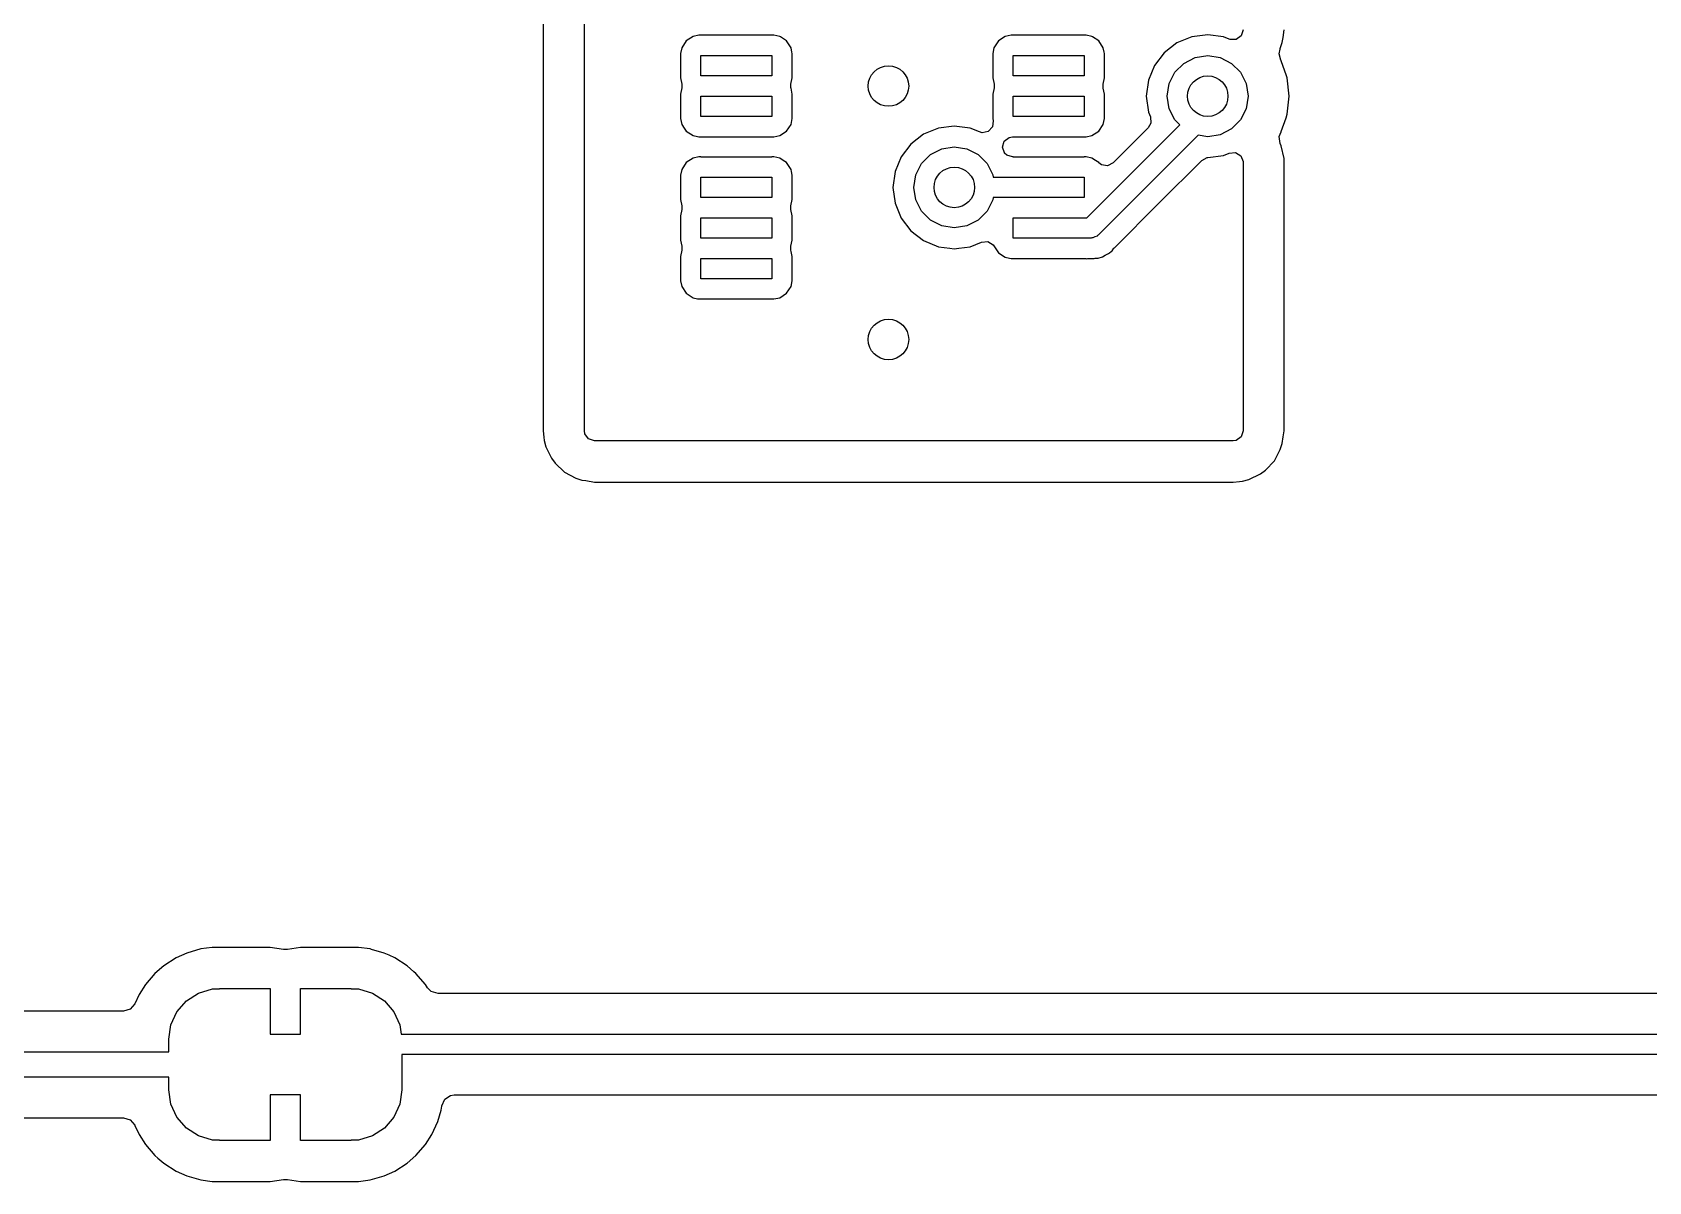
# Model space of a CAD drawing. Extents: x 0.71 to 7.56, y -5.16 to -0.79.
# Drawn here: x 1.852 to 2.48, y -4.087 to -3.641 of the extents above; entities that cross this region are included whole.
import ezdxf

# ---------------------------------------------------------------- set-up
doc = ezdxf.new("R2010")
doc.units = 0
doc.header["$MEASUREMENT"] = 0
doc.layers.add('BLACK', color=7, linetype='CONTINUOUS')

msp = doc.modelspace()

# ---------------------------------------------------------------- linework, layer by layer
at = {"layer": 'BLACK', "linetype": 'CONTINUOUS'}
for p, q in [((2.05096, -2.8976), (2.05096, -3.79531)), ((2.06693, -3.67401), (2.06693, -3.62676)), ((2.11143, -3.64171), (2.10912, -3.64217)), ((2.1122, -3.64171), (2.11143, -3.64171)), ((2.11143, -3.64171), (2.11143, -3.64171)), ((2.11143, -3.64171), (2.11143, -3.64171)), ((2.1122, -3.64173), (2.1122, -3.64171)), ((2.13976, -3.64173), (2.1122, -3.64173)), ((2.14054, -3.64171), (2.13976, -3.64171)), ((2.13976, -3.64171), (2.13976, -3.64173)), ((2.14284, -3.64217), (2.14054, -3.64171)), ((2.14054, -3.64171), (2.14054, -3.64171)), ((2.23269, -3.64171), (2.23038, -3.64217)), ((2.23346, -3.64171), (2.23269, -3.64171)), ((2.23269, -3.64171), (2.23269, -3.64171)), ((2.23269, -3.64171), (2.23269, -3.64171)), ((2.23346, -3.64173), (2.23346, -3.64171)), ((2.26102, -3.64173), (2.23346, -3.64173)), ((2.2618, -3.64171), (2.26102, -3.64171)), ((2.26102, -3.64171), (2.26102, -3.64173)), ((2.2641, -3.64217), (2.2618, -3.64171)), ((2.2618, -3.64171), (2.2618, -3.64171)), ((2.30906, -3.64151), (2.30288, -3.64232)), ((2.31523, -3.64232), (2.30906, -3.64151)), ((2.30906, -3.64151), (2.30906, -3.64151)), ((2.32283, -3.63964), (2.32209, -3.64193)), ((2.33834, -3.64253), (2.3388, -3.63964)), ((2.10477, -3.64653), (2.10431, -3.64883)), ((2.10651, -3.64392), (2.10477, -3.64653)), ((2.10477, -3.64653), (2.10477, -3.64653)), ((2.10912, -3.64217), (2.10651, -3.64392)), ((2.10651, -3.64392), (2.10651, -3.64392)), ((2.10912, -3.64217), (2.10912, -3.64217)), ((2.14307, -3.64232), (2.14284, -3.64217)), ((2.14284, -3.64217), (2.14284, -3.64217)), ((2.14284, -3.64217), (2.14284, -3.64217)), ((2.14284, -3.64217), (2.14284, -3.64217)), ((2.14545, -3.64392), (2.14307, -3.64232)), ((2.1472, -3.64653), (2.14545, -3.64392)), ((2.14755, -3.64828), (2.1472, -3.64653)), ((2.22603, -3.64653), (2.22557, -3.64883)), ((2.22777, -3.64392), (2.22603, -3.64653)), ((2.22603, -3.64653), (2.22603, -3.64653)), ((2.23038, -3.64217), (2.22777, -3.64392)), ((2.22777, -3.64392), (2.22777, -3.64392)), ((2.23038, -3.64217), (2.23038, -3.64217)), ((2.26433, -3.64232), (2.2641, -3.64217)), ((2.2641, -3.64217), (2.2641, -3.64217)), ((2.2641, -3.64217), (2.2641, -3.64217)), ((2.2641, -3.64217), (2.2641, -3.64217)), ((2.26671, -3.64392), (2.26433, -3.64232)), ((2.26846, -3.64653), (2.26671, -3.64392)), ((2.26881, -3.64828), (2.26846, -3.64653)), ((2.29713, -3.6447), (2.29219, -3.64849)), ((2.30288, -3.64232), (2.29713, -3.6447)), ((2.29713, -3.6447), (2.29713, -3.6447)), ((2.30288, -3.64232), (2.30288, -3.64232)), ((2.31745, -3.64324), (2.31523, -3.64232)), ((2.31523, -3.64232), (2.31523, -3.64232)), ((2.31523, -3.64232), (2.31523, -3.64232)), ((2.31773, -3.64335), (2.31745, -3.64324)), ((2.32014, -3.64335), (2.31773, -3.64335)), ((2.32209, -3.64193), (2.32014, -3.64335)), ((2.33683, -3.64886), (2.33727, -3.64707)), ((2.3372, -3.64704), (2.33727, -3.64686)), ((2.33727, -3.64707), (2.3372, -3.64704)), ((2.33727, -3.64686), (2.33802, -3.64457)), ((2.33802, -3.64457), (2.33834, -3.64253)), ((2.33802, -3.64457), (2.33802, -3.64457)), ((2.33802, -3.64457), (2.33802, -3.64457)), ((2.10431, -3.64883), (2.10431, -3.64883)), ((2.10431, -3.64883), (2.10431, -3.65826)), ((2.1122, -3.65748), (2.1122, -3.64961)), ((2.1122, -3.64961), (2.13976, -3.64961)), ((2.13976, -3.64961), (2.13976, -3.65748)), ((2.14766, -3.64883), (2.14755, -3.64828)), ((2.14766, -3.65826), (2.14766, -3.64883)), ((2.14766, -3.64883), (2.14766, -3.64883)), ((2.22557, -3.64883), (2.22557, -3.64883)), ((2.22557, -3.64883), (2.22557, -3.65826)), ((2.23346, -3.65748), (2.23346, -3.64961)), ((2.23346, -3.64961), (2.26102, -3.64961)), ((2.26102, -3.64961), (2.26102, -3.65748)), ((2.26892, -3.64883), (2.26881, -3.64828)), ((2.26892, -3.65826), (2.26892, -3.64883)), ((2.26892, -3.64883), (2.26892, -3.64883)), ((2.2884, -3.65343), (2.28602, -3.65918)), ((2.29219, -3.64849), (2.2884, -3.65343)), ((2.2884, -3.65343), (2.2884, -3.65343)), ((2.29219, -3.64849), (2.29219, -3.64849)), ((2.29631, -3.6561), (2.2998, -3.65261)), ((2.2998, -3.65261), (2.30419, -3.65038)), ((2.30419, -3.65038), (2.30906, -3.64961)), ((2.30906, -3.64961), (2.31392, -3.65038)), ((2.31392, -3.65038), (2.31831, -3.65261)), ((2.31831, -3.65261), (2.3218, -3.6561)), ((2.33753, -3.65134), (2.33683, -3.64886)), ((2.33751, -3.65135), (2.33753, -3.65134)), ((2.33756, -3.65144), (2.33751, -3.65135)), ((2.33758, -3.65151), (2.33756, -3.65144)), ((2.33763, -3.65159), (2.33758, -3.65151)), ((2.33968, -3.65746), (2.33763, -3.65159)), ((2.33763, -3.65159), (2.33763, -3.65159)), ((2.33763, -3.65159), (2.33763, -3.65159)), ((2.10431, -3.65826), (2.10479, -3.66066)), ((2.10479, -3.66066), (2.10479, -3.66218)), ((2.13976, -3.65748), (2.1122, -3.65748)), ((2.14718, -3.66066), (2.14766, -3.65826)), ((2.14718, -3.66218), (2.14718, -3.66066)), ((2.14766, -3.65826), (2.14766, -3.65826)), ((2.22557, -3.65826), (2.22605, -3.66066)), ((2.22605, -3.66066), (2.22605, -3.66218)), ((2.26102, -3.65748), (2.23346, -3.65748)), ((2.26844, -3.66066), (2.26892, -3.65826)), ((2.26844, -3.66218), (2.26844, -3.66066)), ((2.26892, -3.65826), (2.26892, -3.65826)), ((2.28602, -3.65918), (2.28521, -3.66535)), ((2.28602, -3.65918), (2.28602, -3.65918)), ((2.29331, -3.66535), (2.29408, -3.66049)), ((2.29408, -3.66049), (2.29631, -3.6561)), ((2.3218, -3.6561), (2.32403, -3.66049)), ((2.32403, -3.66049), (2.3248, -3.66535)), ((2.33998, -3.6583), (2.33968, -3.65746)), ((2.34077, -3.66535), (2.33998, -3.6583)), ((2.33998, -3.6583), (2.33998, -3.6583)), ((2.10479, -3.66218), (2.10431, -3.66458)), ((2.10431, -3.66458), (2.10431, -3.67401)), ((2.1122, -3.67323), (2.1122, -3.66535)), ((2.1122, -3.66535), (2.13976, -3.66535)), ((2.13976, -3.66535), (2.13976, -3.67323)), ((2.1472, -3.66227), (2.14718, -3.66218)), ((2.14766, -3.66458), (2.1472, -3.66227)), ((2.14766, -3.67401), (2.14766, -3.66458)), ((2.22605, -3.66218), (2.22557, -3.66458)), ((2.22557, -3.66458), (2.22557, -3.67401)), ((2.23346, -3.67323), (2.23346, -3.66535)), ((2.23346, -3.66535), (2.26102, -3.66535)), ((2.26102, -3.66535), (2.26102, -3.67323)), ((2.26846, -3.66227), (2.26844, -3.66218)), ((2.26892, -3.66458), (2.26846, -3.66227)), ((2.26892, -3.67401), (2.26892, -3.66458)), ((2.28521, -3.66535), (2.28521, -3.66535)), ((2.28521, -3.66535), (2.28602, -3.67153)), ((2.29408, -3.67022), (2.29331, -3.66535)), ((2.3248, -3.66535), (2.32403, -3.67022)), ((2.33998, -3.67241), (2.34077, -3.66535)), ((2.34077, -3.66535), (2.34077, -3.66535)), ((2.13976, -3.67323), (2.1122, -3.67323)), ((2.26102, -3.67323), (2.23346, -3.67323)), ((2.28602, -3.67153), (2.28679, -3.67339)), ((2.29631, -3.67461), (2.29408, -3.67022)), ((2.32403, -3.67022), (2.3218, -3.67461)), ((2.33952, -3.67371), (2.33998, -3.67241)), ((2.33998, -3.67241), (2.33998, -3.67241)), ((2.06693, -3.737), (2.06693, -3.67401)), ((2.10431, -3.67401), (2.10477, -3.67631)), ((2.10431, -3.67401), (2.10431, -3.67401)), ((2.10477, -3.67631), (2.10477, -3.67631)), ((2.10477, -3.67631), (2.10574, -3.67775)), ((2.10574, -3.67775), (2.10651, -3.67892)), ((2.10651, -3.67892), (2.10912, -3.68066)), ((2.14284, -3.68066), (2.14545, -3.67892)), ((2.14545, -3.67892), (2.1472, -3.67631)), ((2.1472, -3.67631), (2.14766, -3.67401)), ((2.20446, -3.67775), (2.19871, -3.68014)), ((2.21063, -3.67694), (2.20446, -3.67775)), ((2.20446, -3.67775), (2.20446, -3.67775)), ((2.2168, -3.67775), (2.21063, -3.67694)), ((2.21063, -3.67694), (2.21063, -3.67694)), ((2.22043, -3.67926), (2.2168, -3.67775)), ((2.2168, -3.67775), (2.2168, -3.67775)), ((2.22147, -3.67953), (2.22043, -3.67926)), ((2.22383, -3.67906), (2.22147, -3.67953)), ((2.22547, -3.67729), (2.22383, -3.67906)), ((2.22575, -3.6749), (2.22547, -3.67729)), ((2.22557, -3.67401), (2.22575, -3.6749)), ((2.26215, -3.7126), (2.29823, -3.67652)), ((2.2641, -3.68066), (2.26671, -3.67892)), ((2.26671, -3.67892), (2.26846, -3.67631)), ((2.26846, -3.67631), (2.26892, -3.67401)), ((2.28595, -3.67764), (2.27233, -3.69126)), ((2.28698, -3.67579), (2.28595, -3.67764)), ((2.28679, -3.67339), (2.28698, -3.67579)), ((2.29823, -3.67652), (2.29631, -3.67461)), ((2.31831, -3.67809), (2.31392, -3.68033)), ((2.3218, -3.67461), (2.31831, -3.67809)), ((2.33688, -3.68097), (2.33755, -3.67924)), ((2.33755, -3.67924), (2.33763, -3.67912)), ((2.33763, -3.67912), (2.33952, -3.67371)), ((2.10912, -3.68066), (2.11088, -3.68101)), ((2.11088, -3.68101), (2.11143, -3.68112)), ((2.11143, -3.68112), (2.11143, -3.68112)), ((2.11143, -3.68112), (2.11143, -3.68112)), ((2.11143, -3.68112), (2.11143, -3.68112)), ((2.11143, -3.68112), (2.1122, -3.68112)), ((2.1122, -3.68112), (2.1122, -3.6811)), ((2.1122, -3.6811), (2.13976, -3.6811)), ((2.13976, -3.6811), (2.13976, -3.68112)), ((2.13976, -3.68112), (2.14054, -3.68112)), ((2.14054, -3.68112), (2.14284, -3.68066)), ((2.14054, -3.68112), (2.14054, -3.68112)), ((2.19377, -3.68393), (2.18998, -3.68886)), ((2.19871, -3.68014), (2.19377, -3.68393)), ((2.19377, -3.68393), (2.19377, -3.68393)), ((2.19871, -3.68014), (2.19871, -3.68014)), ((2.20137, -3.68805), (2.20576, -3.68581)), ((2.20576, -3.68581), (2.21063, -3.68504)), ((2.21063, -3.68504), (2.2155, -3.68581)), ((2.2155, -3.68581), (2.21989, -3.68805)), ((2.22935, -3.68512), (2.23003, -3.68281)), ((2.23015, -3.68739), (2.22935, -3.68512)), ((2.23003, -3.68281), (2.23194, -3.68135)), ((2.23194, -3.68135), (2.23324, -3.68112)), ((2.23324, -3.68112), (2.23346, -3.68112)), ((2.23346, -3.68112), (2.23346, -3.6811)), ((2.23346, -3.6811), (2.26102, -3.6811)), ((2.26102, -3.6811), (2.26102, -3.68112)), ((2.26102, -3.68112), (2.2618, -3.68112)), ((2.2618, -3.68112), (2.2641, -3.68066)), ((2.2618, -3.68112), (2.2618, -3.68112)), ((2.30536, -3.68052), (2.26656, -3.71932)), ((2.30906, -3.6811), (2.30536, -3.68052)), ((2.31392, -3.68033), (2.30906, -3.6811)), ((2.33718, -3.6837), (2.33688, -3.68097)), ((2.33757, -3.68465), (2.33718, -3.6837)), ((2.33874, -3.68951), (2.33757, -3.68465)), ((2.10651, -3.69116), (2.10477, -3.69377)), ((2.10912, -3.68941), (2.10651, -3.69116)), ((2.10651, -3.69116), (2.10651, -3.69116)), ((2.11143, -3.68896), (2.10912, -3.68941)), ((2.10912, -3.68941), (2.10912, -3.68941)), ((2.1122, -3.68896), (2.11143, -3.68896)), ((2.11143, -3.68896), (2.11143, -3.68896)), ((2.11143, -3.68896), (2.11143, -3.68896)), ((2.1122, -3.68898), (2.1122, -3.68896)), ((2.13976, -3.68898), (2.1122, -3.68898)), ((2.14054, -3.68896), (2.13976, -3.68896)), ((2.13976, -3.68896), (2.13976, -3.68898)), ((2.14284, -3.68941), (2.14054, -3.68896)), ((2.14054, -3.68896), (2.14054, -3.68896)), ((2.1442, -3.69032), (2.14284, -3.68941)), ((2.14284, -3.68941), (2.14284, -3.68941)), ((2.14284, -3.68941), (2.14284, -3.68941)), ((2.14284, -3.68941), (2.14284, -3.68941)), ((2.14545, -3.69116), (2.1442, -3.69032)), ((2.1472, -3.69377), (2.14545, -3.69116)), ((2.18998, -3.68886), (2.1876, -3.69462)), ((2.18998, -3.68886), (2.18998, -3.68886)), ((2.19565, -3.69592), (2.19789, -3.69153)), ((2.19789, -3.69153), (2.20137, -3.68805)), ((2.21989, -3.68805), (2.22337, -3.69153)), ((2.22337, -3.69153), (2.22561, -3.69592)), ((2.23018, -3.68743), (2.23015, -3.68739)), ((2.23098, -3.68821), (2.23018, -3.68743)), ((2.23327, -3.68896), (2.23098, -3.68821)), ((2.23346, -3.68896), (2.23327, -3.68896)), ((2.23346, -3.68898), (2.23346, -3.68896)), ((2.26102, -3.68898), (2.23346, -3.68898)), ((2.2618, -3.68896), (2.26102, -3.68896)), ((2.26102, -3.68896), (2.26102, -3.68898)), ((2.2641, -3.68941), (2.2618, -3.68896)), ((2.2618, -3.68896), (2.2618, -3.68896)), ((2.2618, -3.68896), (2.2618, -3.68896)), ((2.26546, -3.69032), (2.2641, -3.68941)), ((2.2641, -3.68941), (2.2641, -3.68941)), ((2.2641, -3.68941), (2.2641, -3.68941)), ((2.2641, -3.68941), (2.2641, -3.68941)), ((2.26671, -3.69116), (2.26546, -3.69032)), ((2.26681, -3.69126), (2.26671, -3.69116)), ((2.26671, -3.69116), (2.26671, -3.69116)), ((2.2678, -3.69197), (2.26681, -3.69126)), ((2.27018, -3.69235), (2.2678, -3.69197)), ((2.27233, -3.69126), (2.27018, -3.69235)), ((2.29009, -3.70696), (2.30673, -3.69032)), ((2.30673, -3.69032), (2.30887, -3.68923)), ((2.30887, -3.68923), (2.30897, -3.68921)), ((2.30897, -3.68921), (2.30905, -3.6892)), ((2.30905, -3.6892), (2.30906, -3.6892)), ((2.30906, -3.6892), (2.31523, -3.68839)), ((2.31523, -3.68839), (2.31745, -3.68747)), ((2.31745, -3.68747), (2.31985, -3.68728)), ((2.31985, -3.68728), (2.3219, -3.68854)), ((2.3219, -3.68854), (2.32282, -3.69076)), ((2.32282, -3.69076), (2.32283, -3.69107)), ((2.32283, -3.69107), (2.32283, -3.79531)), ((2.33877, -3.69014), (2.33874, -3.68951)), ((2.3388, -3.69076), (2.33877, -3.69014)), ((2.33877, -3.69014), (2.33877, -3.69014)), ((2.3388, -3.79532), (2.3388, -3.69076)), ((2.10477, -3.69377), (2.10431, -3.69607)), ((2.10431, -3.69607), (2.10431, -3.69607)), ((2.10431, -3.69607), (2.10431, -3.7055)), ((2.10477, -3.69377), (2.10477, -3.69377)), ((2.1122, -3.70472), (2.1122, -3.69685)), ((2.1122, -3.69685), (2.13976, -3.69685)), ((2.13976, -3.69685), (2.13976, -3.70472)), ((2.14737, -3.69462), (2.1472, -3.69377)), ((2.14766, -3.69607), (2.14737, -3.69462)), ((2.14766, -3.7055), (2.14766, -3.69607)), ((2.14766, -3.69607), (2.14766, -3.69607)), ((2.1876, -3.69462), (2.18678, -3.70079)), ((2.1876, -3.69462), (2.1876, -3.69462)), ((2.19488, -3.70079), (2.19565, -3.69592)), ((2.22561, -3.69592), (2.22575, -3.69685)), ((2.22575, -3.69685), (2.24724, -3.69685)), ((2.24724, -3.69685), (2.26102, -3.69685)), ((2.26102, -3.69685), (2.26102, -3.70472)), ((2.18678, -3.70079), (2.18678, -3.70079)), ((2.18678, -3.70079), (2.1876, -3.70696)), ((2.19565, -3.70565), (2.19488, -3.70079)), ((2.10431, -3.7055), (2.10479, -3.7079)), ((2.10479, -3.70942), (2.10431, -3.71182)), ((2.10479, -3.7079), (2.10479, -3.70942)), ((2.13976, -3.70472), (2.1122, -3.70472)), ((2.14718, -3.7079), (2.14766, -3.7055)), ((2.14718, -3.70942), (2.14718, -3.7079)), ((2.14766, -3.71182), (2.14718, -3.70942)), ((2.14766, -3.7055), (2.14766, -3.7055)), ((2.1876, -3.70696), (2.1876, -3.70696)), ((2.1876, -3.70696), (2.18998, -3.71271)), ((2.19789, -3.71004), (2.19565, -3.70565)), ((2.20137, -3.71353), (2.19789, -3.71004)), ((2.22337, -3.71004), (2.21989, -3.71353)), ((2.22561, -3.70565), (2.22337, -3.71004)), ((2.22575, -3.70472), (2.22561, -3.70565)), ((2.23346, -3.70472), (2.22575, -3.70472)), ((2.26102, -3.70472), (2.23346, -3.70472)), ((2.27282, -3.72422), (2.29009, -3.70696)), ((2.10431, -3.71182), (2.10431, -3.72125)), ((2.1122, -3.72047), (2.1122, -3.7126)), ((2.1122, -3.7126), (2.13976, -3.7126)), ((2.13976, -3.7126), (2.13976, -3.72047)), ((2.14766, -3.72125), (2.14766, -3.71182)), ((2.14766, -3.71182), (2.14766, -3.71182)), ((2.18998, -3.71271), (2.18998, -3.71271)), ((2.18998, -3.71271), (2.18998, -3.71271)), ((2.18998, -3.71271), (2.19377, -3.71765)), ((2.20576, -3.71576), (2.20137, -3.71353)), ((2.21063, -3.71654), (2.20576, -3.71576)), ((2.2155, -3.71576), (2.21063, -3.71654)), ((2.21989, -3.71353), (2.2155, -3.71576)), ((2.23346, -3.72047), (2.23346, -3.7126)), ((2.23346, -3.7126), (2.26102, -3.7126)), ((2.26102, -3.7126), (2.26215, -3.7126)), ((2.10431, -3.72125), (2.10479, -3.72365)), ((2.13976, -3.72047), (2.1122, -3.72047)), ((2.14718, -3.72365), (2.14766, -3.72125)), ((2.14766, -3.72125), (2.14766, -3.72125)), ((2.19377, -3.71765), (2.19871, -3.72144)), ((2.19871, -3.72144), (2.20446, -3.72382)), ((2.2168, -3.72382), (2.22121, -3.72199)), ((2.22121, -3.72199), (2.22362, -3.7218)), ((2.22362, -3.7218), (2.22567, -3.72306)), ((2.22567, -3.72306), (2.22595, -3.72343)), ((2.22595, -3.72343), (2.22728, -3.72543)), ((2.24724, -3.72047), (2.23346, -3.72047)), ((2.26378, -3.72047), (2.24724, -3.72047)), ((2.26408, -3.72037), (2.26378, -3.72047)), ((2.2644, -3.72042), (2.26408, -3.72037)), ((2.26522, -3.72001), (2.2644, -3.72042)), ((2.26609, -3.71972), (2.26522, -3.72001)), ((2.26628, -3.71946), (2.26609, -3.71972)), ((2.26656, -3.71932), (2.26628, -3.71946)), ((2.10479, -3.72517), (2.10431, -3.72757)), ((2.10431, -3.72757), (2.10431, -3.737)), ((2.10479, -3.72365), (2.10479, -3.72517)), ((2.1122, -3.73622), (2.1122, -3.72835)), ((2.1122, -3.72835), (2.13976, -3.72835)), ((2.13976, -3.72835), (2.13976, -3.73622)), ((2.14718, -3.72517), (2.14718, -3.72365)), ((2.14727, -3.72563), (2.14718, -3.72517)), ((2.14766, -3.72757), (2.14727, -3.72563)), ((2.14766, -3.737), (2.14766, -3.72757)), ((2.20446, -3.72382), (2.20893, -3.72441)), ((2.20893, -3.72441), (2.21063, -3.72463)), ((2.21063, -3.72463), (2.21233, -3.72441)), ((2.21063, -3.72463), (2.21063, -3.72463)), ((2.21063, -3.72463), (2.21063, -3.72463)), ((2.21233, -3.72441), (2.2168, -3.72382)), ((2.22728, -3.72543), (2.22777, -3.72616)), ((2.22777, -3.72616), (2.23038, -3.72791)), ((2.23038, -3.72791), (2.23211, -3.72825)), ((2.23211, -3.72825), (2.23269, -3.72837)), ((2.23269, -3.72837), (2.23269, -3.72837)), ((2.23269, -3.72837), (2.23269, -3.72837)), ((2.23269, -3.72837), (2.23346, -3.72837)), ((2.23346, -3.72837), (2.23346, -3.72835)), ((2.23346, -3.72835), (2.26102, -3.72835)), ((2.26102, -3.72835), (2.26102, -3.72837)), ((2.26102, -3.72837), (2.26121, -3.72837)), ((2.26121, -3.72837), (2.26175, -3.72845)), ((2.26175, -3.72845), (2.26176, -3.72841)), ((2.26176, -3.72841), (2.26212, -3.72846)), ((2.26212, -3.72846), (2.26246, -3.72844)), ((2.26212, -3.72846), (2.26212, -3.72846)), ((2.26212, -3.72846), (2.26212, -3.72846)), ((2.26212, -3.72846), (2.26212, -3.72846)), ((2.26246, -3.72844), (2.26401, -3.72837)), ((2.26401, -3.72837), (2.2641, -3.72837)), ((2.2641, -3.72837), (2.26488, -3.72837)), ((2.26488, -3.72837), (2.26501, -3.72834)), ((2.26488, -3.72837), (2.26488, -3.72837)), ((2.26501, -3.72834), (2.26528, -3.72831)), ((2.26528, -3.72831), (2.26654, -3.72825)), ((2.26654, -3.72825), (2.26689, -3.7281)), ((2.26689, -3.7281), (2.26775, -3.72783)), ((2.26775, -3.72783), (2.26813, -3.72776)), ((2.26813, -3.72776), (2.26919, -3.7271)), ((2.26919, -3.7271), (2.26943, -3.72697)), ((2.26943, -3.72697), (2.27058, -3.72646)), ((2.27058, -3.72646), (2.27085, -3.72619)), ((2.27085, -3.72619), (2.27156, -3.72563)), ((2.27156, -3.72563), (2.27189, -3.72543)), ((2.27189, -3.72543), (2.27264, -3.72443)), ((2.27264, -3.72443), (2.27282, -3.72422)), ((2.06693, -3.79531), (2.06693, -3.737)), ((2.10431, -3.737), (2.10477, -3.7393)), ((2.10431, -3.737), (2.10431, -3.737)), ((2.10477, -3.7393), (2.10477, -3.7393)), ((2.10477, -3.7393), (2.10651, -3.74191)), ((2.10651, -3.74191), (2.10912, -3.74366)), ((2.13976, -3.73622), (2.1122, -3.73622)), ((2.14284, -3.74366), (2.14545, -3.74191)), ((2.14545, -3.74191), (2.1472, -3.7393)), ((2.1472, -3.7393), (2.14766, -3.737)), ((2.10912, -3.74366), (2.11088, -3.744)), ((2.11088, -3.744), (2.11143, -3.74411)), ((2.11143, -3.74411), (2.11143, -3.74411)), ((2.11143, -3.74411), (2.11143, -3.74411)), ((2.11143, -3.74411), (2.11143, -3.74411)), ((2.11143, -3.74411), (2.14054, -3.74411)), ((2.14054, -3.74411), (2.14284, -3.74366)), ((2.14054, -3.74411), (2.14054, -3.74411)), ((2.05096, -3.79531), (2.05116, -3.79781)), ((2.05116, -3.79781), (2.05135, -3.79902)), ((2.06712, -3.79652), (2.06693, -3.79531)), ((2.06854, -3.79847), (2.06712, -3.79652)), ((2.07083, -3.79921), (2.06854, -3.79847)), ((2.32209, -3.79761), (2.32014, -3.79902)), ((2.32283, -3.79531), (2.32209, -3.79761)), ((2.33802, -3.80025), (2.33843, -3.79766)), ((2.33843, -3.79766), (2.3388, -3.79532)), ((2.05135, -3.79902), (2.05194, -3.80145)), ((2.05194, -3.80145), (2.05194, -3.80145)), ((2.05194, -3.80145), (2.0542, -3.8059)), ((2.31894, -3.79921), (2.07083, -3.79921)), ((2.32014, -3.79902), (2.31894, -3.79921)), ((2.33501, -3.80699), (2.33727, -3.80254)), ((2.33727, -3.80254), (2.33802, -3.80025)), ((2.0542, -3.8059), (2.05562, -3.80785)), ((2.05562, -3.80785), (2.05562, -3.80785)), ((2.05562, -3.80785), (2.05915, -3.81138)), ((2.05915, -3.81138), (2.05915, -3.81138)), ((2.05915, -3.81138), (2.0636, -3.81365)), ((2.32953, -3.81194), (2.33147, -3.81052)), ((2.33147, -3.81052), (2.33501, -3.80699)), ((2.33147, -3.81052), (2.33147, -3.81052)), ((2.0636, -3.81365), (2.0636, -3.81365)), ((2.0636, -3.81365), (2.06589, -3.8144)), ((2.06589, -3.8144), (2.06589, -3.8144)), ((2.06589, -3.8144), (2.06745, -3.81464)), ((2.06745, -3.81464), (2.07083, -3.81518)), ((2.07083, -3.81518), (2.07083, -3.81518)), ((2.07083, -3.81518), (2.31894, -3.81518)), ((2.31894, -3.81518), (2.32143, -3.81498)), ((2.32143, -3.81498), (2.32264, -3.81479)), ((2.32264, -3.81479), (2.32507, -3.81421)), ((2.32264, -3.81479), (2.32264, -3.81479)), ((2.32264, -3.81479), (2.32264, -3.81479)), ((2.32507, -3.81421), (2.32953, -3.81194)), ((1.91244, -3.99809), (1.9083, -3.99998)), ((1.91787, -3.99649), (1.91244, -3.99809)), ((1.92237, -3.99585), (1.91787, -3.99649)), ((1.91787, -3.99649), (1.91787, -3.99649)), ((1.94488, -3.99585), (1.92237, -3.99585)), ((1.92237, -3.99585), (1.92237, -3.99585)), ((1.95002, -3.99666), (1.94488, -3.99585)), ((1.94488, -3.99585), (1.94488, -3.99585)), ((1.95155, -3.99666), (1.95002, -3.99666)), ((1.95669, -3.99585), (1.95155, -3.99666)), ((1.97921, -3.99585), (1.95669, -3.99585)), ((1.95669, -3.99585), (1.95669, -3.99585)), ((1.98371, -3.99649), (1.97921, -3.99585)), ((1.98416, -3.99663), (1.98371, -3.99649)), ((1.98371, -3.99649), (1.98371, -3.99649)), ((1.98914, -3.99809), (1.98416, -3.99663)), ((1.99102, -3.99895), (1.98914, -3.99809)), ((1.99327, -3.99998), (1.99102, -3.99895)), ((1.90011, -4.00601), (1.8964, -4.01029)), ((1.90354, -4.00304), (1.90011, -4.00601)), ((1.90011, -4.00601), (1.90011, -4.00601)), ((1.90011, -4.00601), (1.90011, -4.00601)), ((1.9083, -3.99998), (1.90354, -4.00304)), ((1.90354, -4.00304), (1.90354, -4.00304)), ((1.9083, -3.99998), (1.9083, -3.99998)), ((1.99803, -4.00304), (1.99327, -3.99998)), ((1.99327, -3.99998), (1.99327, -3.99998)), ((2.00065, -4.0053), (1.99803, -4.00304)), ((1.99803, -4.00304), (1.99803, -4.00304)), ((2.00147, -4.00601), (2.00065, -4.0053)), ((2.00517, -4.01029), (2.00147, -4.00601)), ((1.8964, -4.01029), (1.89395, -4.01411)), ((1.8964, -4.01029), (1.8964, -4.01029)), ((1.8964, -4.01029), (1.8964, -4.01029)), ((1.8964, -4.01029), (1.8964, -4.01029)), ((1.91702, -4.01359), (1.9224, -4.01201)), ((1.9224, -4.01201), (1.9252, -4.01201)), ((1.9252, -4.01201), (1.9252, -4.01181)), ((1.9252, -4.01181), (1.94488, -4.01181)), ((1.94488, -4.01181), (1.94488, -4.02953)), ((1.95669, -4.02953), (1.95669, -4.01181)), ((1.95669, -4.01181), (1.97638, -4.01181)), ((1.97638, -4.01181), (1.97638, -4.01201)), ((1.97638, -4.01201), (1.97918, -4.01201)), ((1.97918, -4.01201), (1.98456, -4.01359)), ((2.00596, -4.01152), (2.00517, -4.01029)), ((2.00743, -4.01298), (2.00596, -4.01152)), ((1.89226, -4.0178), (1.89046, -4.01987)), ((1.89394, -4.01411), (1.89226, -4.0178)), ((1.89395, -4.01411), (1.89394, -4.01411)), ((1.90864, -4.02085), (1.91231, -4.01662)), ((1.91231, -4.01662), (1.91702, -4.01359)), ((1.98456, -4.01359), (1.98927, -4.01662)), ((1.98927, -4.01662), (1.99294, -4.02085)), ((2.01007, -4.01376), (2.00743, -4.01298)), ((2.78312, -4.01376), (2.01007, -4.01376)), ((1.88782, -4.02065), (1.72122, -4.02065)), ((1.89046, -4.01987), (1.88782, -4.02065)), ((1.90631, -4.02595), (1.90864, -4.02085)), ((1.99294, -4.02085), (1.99527, -4.02595)), ((1.90551, -4.0315), (1.90631, -4.02595)), ((1.94488, -4.02953), (1.95669, -4.02953)), ((1.99527, -4.02595), (1.99578, -4.02953)), ((1.99578, -4.02953), (2.79168, -4.02953)), ((1.71267, -4.03642), (1.90551, -4.03642)), ((1.90551, -4.03642), (1.90551, -4.0315)), ((2.79331, -4.0374), (1.99606, -4.0374)), ((1.99606, -4.0374), (1.99606, -4.05118)), ((1.90551, -4.04626), (1.71063, -4.04626)), ((1.90551, -4.05118), (1.90551, -4.04626)), ((1.90631, -4.05673), (1.90551, -4.05118)), ((1.95669, -4.05315), (1.94488, -4.05315)), ((1.94488, -4.05315), (1.94488, -4.07087)), ((1.95669, -4.07087), (1.95669, -4.05315)), ((1.99606, -4.05118), (1.99527, -4.05673)), ((2.01151, -4.05736), (2.01265, -4.05485)), ((2.01265, -4.05485), (2.01496, -4.05337)), ((2.01496, -4.05337), (2.01634, -4.05317)), ((2.01634, -4.05317), (2.79066, -4.05317)), ((1.71282, -4.06203), (1.88782, -4.06203)), ((1.88782, -4.06203), (1.89046, -4.0628)), ((1.90864, -4.06182), (1.90631, -4.05673)), ((1.91231, -4.06606), (1.90864, -4.06182)), ((1.99294, -4.06182), (1.98927, -4.06606)), ((1.99527, -4.05673), (1.99294, -4.06182)), ((2.00998, -4.06342), (2.01126, -4.05906)), ((2.01126, -4.05906), (2.01148, -4.05754)), ((2.01148, -4.05754), (2.01151, -4.05736)), ((1.89046, -4.0628), (1.89226, -4.06488)), ((1.89226, -4.06488), (1.89232, -4.065)), ((1.89232, -4.065), (1.89394, -4.06856)), ((1.89394, -4.06856), (1.89395, -4.06857)), ((1.89395, -4.06857), (1.8964, -4.07239)), ((1.91702, -4.06909), (1.91231, -4.06606)), ((1.98927, -4.06606), (1.98456, -4.06909)), ((2.00517, -4.07239), (2.00763, -4.06856)), ((2.00763, -4.06856), (2.00998, -4.06342)), ((1.8964, -4.07239), (1.8964, -4.07239)), ((1.8964, -4.07239), (1.8964, -4.07239)), ((1.8964, -4.07239), (1.90011, -4.07667)), ((1.9224, -4.07067), (1.91702, -4.06909)), ((1.9252, -4.07067), (1.9224, -4.07067)), ((1.9252, -4.07087), (1.9252, -4.07067)), ((1.94488, -4.07087), (1.9252, -4.07087)), ((1.97638, -4.07087), (1.95669, -4.07087)), ((1.97918, -4.07067), (1.97638, -4.07067)), ((1.97638, -4.07067), (1.97638, -4.07087)), ((1.98456, -4.06909), (1.97918, -4.07067)), ((2.00147, -4.07667), (2.00517, -4.07239)), ((1.90011, -4.07667), (1.90125, -4.07766)), ((1.90125, -4.07766), (1.90354, -4.07964)), ((1.90354, -4.07964), (1.90354, -4.07964)), ((1.90354, -4.07964), (1.9083, -4.0827)), ((1.99327, -4.0827), (1.99803, -4.07964)), ((1.99803, -4.07964), (2.00147, -4.07667)), ((1.9083, -4.0827), (1.9083, -4.0827)), ((1.9083, -4.0827), (1.91244, -4.08459)), ((1.91244, -4.08459), (1.91787, -4.08618)), ((1.91787, -4.08618), (1.92237, -4.08683)), ((1.92237, -4.08683), (1.92237, -4.08683)), ((1.92237, -4.08683), (1.94488, -4.08683)), ((1.94488, -4.08683), (1.95002, -4.08602)), ((1.95002, -4.08602), (1.95155, -4.08602)), ((1.95155, -4.08602), (1.95669, -4.08683)), ((1.95669, -4.08683), (1.95669, -4.08683)), ((1.95669, -4.08683), (1.97921, -4.08683)), ((1.97921, -4.08683), (1.98371, -4.08618)), ((1.97921, -4.08683), (1.97921, -4.08683)), ((1.98371, -4.08618), (1.98914, -4.08459)), ((1.98914, -4.08459), (1.99327, -4.0827))]:
    msp.add_line(p, q, dxfattribs=at)
at = {"layer": 'BLACK'}
for centre in [(2.18504, -3.66142), (2.30906, -3.66535), (2.21063, -3.70079), (2.18504, -3.75984)]:
    msp.add_circle(centre, 0.007874, dxfattribs=at)

doc.saveas('drawing.dxf')
